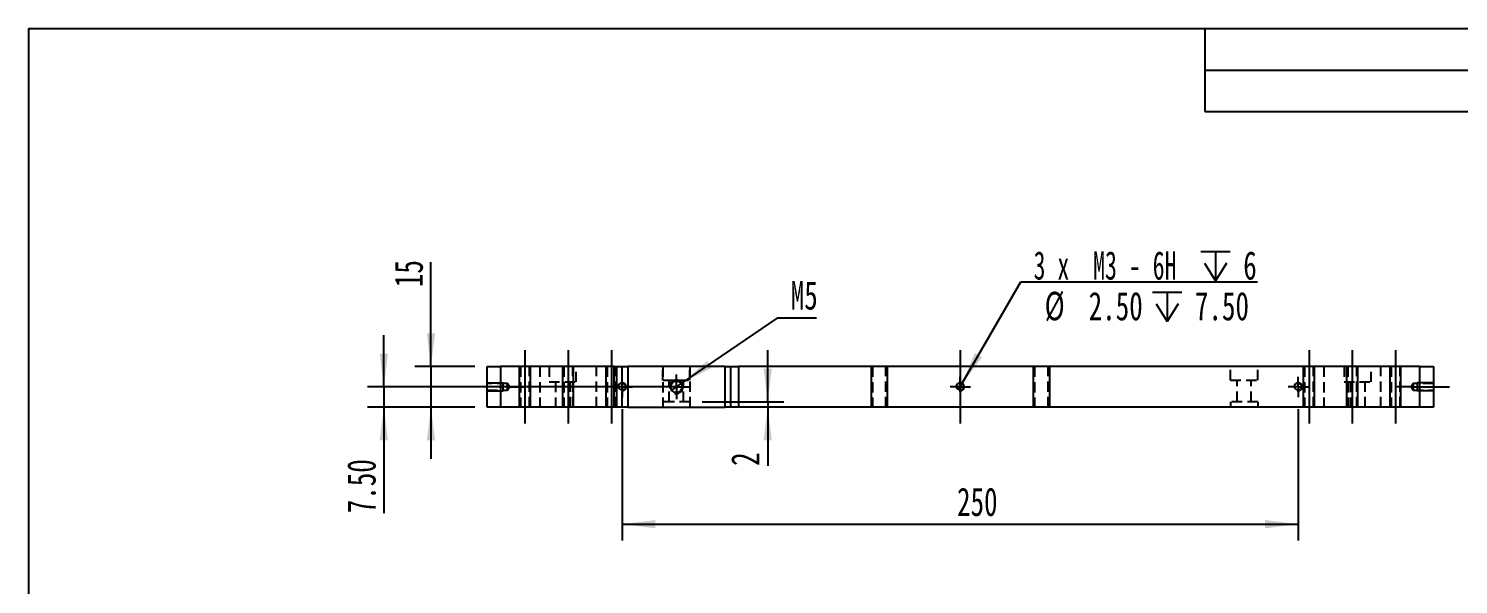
# Model space of a CAD drawing. Extents: x 2 to 292, y 3 to 207.
# Drawn here: x 2.2 to 178.5, y 138.1 to 206.6 of the extents above; entities that cross this region are included whole.
import ezdxf

# ---------------------------------------------------------------- set-up
doc = ezdxf.new("R2010")
doc.units = 0
for name, pattern in [('SLD-中心线', [34.29, 30.48, -1.27, 1.27, -1.27]), ('SLD-实线', [0]), ('SLD-虚线', [1.905, 1.27, -0.635])]:
    doc.linetypes.add(name, pattern=pattern)
doc.layers.get('0').update_dxf_attribs({"linetype": 'CONTINUOUS'})
for name, color, linetype in [('图层7', 7, 'SLD-实线'), ('图框', 7, 'SLD-实线'), ('粗实线', 7, 'SLD-实线')]:
    doc.layers.add(name, color=color, linetype=linetype)
doc.styles.add('SLDTEXTSTYLE12', font='TXT', dxfattribs={"width": 0.616667})
doc.styles.add('SLDTEXTSTYLE3', font='TXT', dxfattribs={"width": 0.7})
doc.dimstyles.new('SLDDIMSTYLE0', dxfattribs={"dimtxt": 3.5, "dimasz": 4.08, "dimexe": 0, "dimexo": 0.0625, "dimgap": 0.875, "dimtad": 2, "dimlfac": 3, "dimrnd": 1e-09, "dimzin": 12, "dimtxsty": 'SLDTEXTSTYLE3', "dimsah": 1, "dimcen": 0.09, "dimazin": 3, "dimtfac": 1, "dimtofl": 0, "dimtmove": 0, "dimatfit": 3, "dimtolj": 1, "dimtzin": 12})
doc.dimstyles.new('SLDDIMSTYLE3', dxfattribs={"dimtxt": 3.5, "dimasz": 4.08, "dimexe": 0, "dimexo": 0.0625, "dimgap": 0.875, "dimtad": 2, "dimlfac": 3, "dimrnd": 1e-09, "dimzin": 12, "dimtxsty": 'SLDTEXTSTYLE3', "dimsah": 1, "dimcen": 0.09, "dimazin": 3, "dimtfac": 1, "dimtmove": 0, "dimatfit": 3, "dimtolj": 1, "dimtzin": 12})
doc.dimstyles.new('SLDDIMSTYLE4', dxfattribs={"dimtxt": 3.5, "dimasz": 4.08, "dimexe": 0, "dimexo": 0.0625, "dimgap": 0.875, "dimtad": 0, "dimtih": 1, "dimtoh": 1, "dimlfac": 3, "dimrnd": 1e-09, "dimzin": 12, "dimtxsty": 'SLDTEXTSTYLE3', "dimblk1": 'NONE', "dimsah": 1, "dimcen": 0, "dimazin": 3, "dimtfac": 1, "dimtmove": 0, "dimatfit": 3, "dimtolj": 1, "dimtzin": 12})
doc.dimstyles.new('SLDDIMSTYLE7', dxfattribs={"dimtxt": 3.5, "dimasz": 4.08, "dimexe": 0, "dimexo": 0.0625, "dimgap": 0.875, "dimtad": 2, "dimlfac": 3, "dimrnd": 1e-09, "dimzin": 4, "dimtxsty": 'SLDTEXTSTYLE3', "dimsah": 1, "dimcen": 0.09, "dimazin": 3, "dimtfac": 1, "dimtmove": 0, "dimatfit": 3, "dimtolj": 1, "dimtzin": 12})
doc.dimstyles.new('SLDDIMSTYLE8', dxfattribs={"dimtxt": 3.5, "dimasz": 4.08, "dimexe": 0, "dimexo": 0.0625, "dimgap": 0.875, "dimtad": 0, "dimtih": 1, "dimtoh": 1, "dimdec": 6, "dimlfac": 3, "dimrnd": 1e-09, "dimzin": 12, "dimtxsty": 'SLDTEXTSTYLE3', "dimblk1": 'NONE', "dimsah": 1, "dimcen": 0, "dimazin": 3, "dimtfac": 1, "dimtmove": 0, "dimatfit": 3, "dimtolj": 1, "dimtzin": 12})

# ---------------------------------------------------------------- blocks, each defined once
blk = doc.blocks.new('_D_28')
at = {"layer": '图框', "color": 5}
for p, q in [((75.39, 159.7), (75.39, 143.54)), ((158.73, 159.7), (158.73, 143.54)), ((75.39, 145.54), (158.73, 145.54))]:
    blk.add_line(p, q, dxfattribs=at)
for points in [[(75.39, 145.54), (79.47, 145.03), (79.47, 146.05)], [(158.73, 145.54), (154.65, 146.05), (154.65, 145.03)]]:
    blk.add_solid(points, dxfattribs=at)
at = {"layer": '图框', "color": 5, "insert": (116.66, 150.05), "char_height": 3.5, "attachment_point": 1, "style": 'SLDTEXTSTYLE3'}
blk.add_mtext('250', dxfattribs=at)
blk = doc.blocks.new('_D_29')
at = {"layer": '图框', "color": 5}
for p, q in [((46, 162.45), (46, 168.8)), ((72.64, 162.45), (44, 162.45)), ((46, 162.45), (46, 159.95)), ((57.23, 159.95), (44, 159.95)), ((46, 159.95), (46, 146.88))]:
    blk.add_line(p, q, dxfattribs=at)
for points in [[(46, 162.45), (46.51, 166.53), (45.49, 166.53)], [(46, 159.95), (45.49, 155.87), (46.51, 155.87)]]:
    blk.add_solid(points, dxfattribs=at)
at = {"layer": '图框', "color": 5, "insert": (41.49, 146.88), "char_height": 3.5, "attachment_point": 1, "rotation": 90, "style": 'SLDTEXTSTYLE3'}
blk.add_mtext('7.50', dxfattribs=at)
blk = doc.blocks.new('SW_SYMBOL_HOLE_DEPTH')
at = {"layer": '图框', "color": 0}
for p, q in [((0, 875), (800, 875)), ((400, 875), (400, 75)), ((100, 555), (400, 75)), ((700, 555), (400, 75))]:
    blk.add_line(p, q, dxfattribs=at)
blk = doc.blocks.new('_D_30')
at = {"layer": '图框', "color": 5}
for p, q in [((117.27, 162.81), (124.51, 175.37)), ((124.51, 175.37), (153.7, 175.37)), ((116.85, 162.09), (117.27, 162.81))]:
    blk.add_line(p, q, dxfattribs=at)
blk.add_solid([(117.27, 162.81), (119.75, 166.09), (118.87, 166.6)], dxfattribs=at)
at = {"layer": '图框', "color": 5, "xscale": 0.004511737089201878, "yscale": 0.004511737089201878, "zscale": 0.004511737089201878}
for p in [(146.74, 175.17), (140.78, 170.16)]:
    blk.add_blockref('SW_SYMBOL_HOLE_DEPTH', p, dxfattribs=at)
at = {"layer": '图框', "color": 5, "char_height": 3.5, "attachment_point": 1}
for s, insert, style in [('3 x  M3 - 6H', (126.1, 179.16), 'SLDTEXTSTYLE12'), ('6', (151.95, 179.16), 'SLDTEXTSTYLE3'), ('%%c', (127.46, 174.16), 'SLDTEXTSTYLE3'), ('2.50', (132.89, 174.15), 'SLDTEXTSTYLE3'), ('7.50', (145.99, 174.15), 'SLDTEXTSTYLE3')]:
    blk.add_mtext(s, dxfattribs=dict(at, insert=insert, style=style))
blk = doc.blocks.new('_NONE')
blk = doc.blocks.new('_D_31')
at = {"layer": '图框', "color": 5}
for p, q in [((82.75, 162.92), (94.57, 170.96)), ((94.57, 170.96), (99.33, 170.96)), ((81.37, 161.98), (82.75, 162.92))]:
    blk.add_line(p, q, dxfattribs=at)
blk.add_solid([(82.75, 162.92), (86.41, 164.79), (85.84, 165.63)], dxfattribs=at)
at = {"layer": '图框', "color": 5, "insert": (96.16, 175.47), "char_height": 3.5, "attachment_point": 1, "style": 'SLDTEXTSTYLE3'}
blk.add_mtext('M5', dxfattribs=at)
blk = doc.blocks.new('_D_32')
at = {"layer": '图框'}
for p, q in [((51.81, 164.95), (51.81, 177.8)), ((57.23, 164.95), (49.81, 164.95)), ((51.81, 164.95), (51.81, 159.95)), ((57.23, 159.95), (49.81, 159.95)), ((51.81, 159.95), (51.81, 153.6))]:
    blk.add_line(p, q, dxfattribs=at)
for points in [[(51.81, 164.95), (52.32, 169.03), (51.3, 169.03)], [(51.81, 159.95), (51.3, 155.87), (52.32, 155.87)]]:
    blk.add_solid(points, dxfattribs=at)
at = {"layer": '图框', "insert": (47.3, 174.73), "char_height": 3.5, "attachment_point": 1, "rotation": 90, "style": 'SLDTEXTSTYLE3'}
blk.add_mtext('15', dxfattribs=at)
blk = doc.blocks.new('_D_33')
at = {"layer": '图框'}
for p, q in [((93.32, 160.62), (93.32, 166.97)), ((85.23, 160.62), (95.32, 160.62)), ((93.32, 160.62), (93.32, 159.95)), ((93.32, 159.95), (93.32, 152.72))]:
    blk.add_line(p, q, dxfattribs=at)
for points in [[(93.32, 160.62), (93.83, 164.7), (92.82, 164.7)], [(93.32, 159.95), (92.82, 155.87), (93.83, 155.87)]]:
    blk.add_solid(points, dxfattribs=at)
at = {"layer": '图框', "insert": (88.81, 152.72), "char_height": 3.5, "attachment_point": 1, "rotation": 90, "style": 'SLDTEXTSTYLE3'}
blk.add_mtext('2', dxfattribs=at)
blk = doc.blocks.new('SW_CENTERMARKSYMBOL_17')
at = {"layer": '图框', "color": 0}
for p, q in [((-0.83, 0), (-1.25, 0)), ((0, 0), (-0.83, 0)), ((0, 0.83), (0, 1.25)), ((0, 0), (0, 0.83)), ((0, 0), (0, -0.83)), ((0, 0), (0.83, 0)), ((0.83, 0), (1.25, 0)), ((0, -0.83), (0, -1.25))]:
    blk.add_line(p, q, dxfattribs=at)
blk = doc.blocks.new('SW_CENTERMARKSYMBOL_18')
at = {"layer": '图框', "color": 0}
for p, q in [((-0.83, 0), (-1.25, 0)), ((0, 0), (-0.83, 0)), ((0, 0.83), (0, 1.25)), ((0, 0), (0, 0.83)), ((0, 0), (0, -0.83)), ((0, 0), (0.83, 0)), ((0.83, 0), (1.25, 0)), ((0, -0.83), (0, -1.25))]:
    blk.add_line(p, q, dxfattribs=at)
blk = doc.blocks.new('SW_CENTERMARKSYMBOL_19')
at = {"layer": '图框', "color": 0}
for p, q in [((-0.83, 0), (-1.25, 0)), ((0, 0), (-0.83, 0)), ((0, 0.83), (0, 1.25)), ((0, 0), (0, 0.83)), ((0, 0), (0, -0.83)), ((0, 0), (0.83, 0)), ((0.83, 0), (1.25, 0)), ((0, -0.83), (0, -1.25))]:
    blk.add_line(p, q, dxfattribs=at)
blk = doc.blocks.new('SW_CENTERMARKSYMBOL_20')
at = {"layer": '图框', "color": 0}
for p, q in [((-0.83, 0), (-11.9, 0)), ((0, 0), (-0.83, 0)), ((0, 0.83), (0, 1.53)), ((0, 0), (0, 0.83)), ((0, 0), (0, -0.83)), ((0, 0), (0.83, 0)), ((0.83, 0), (1.53, 0)), ((0, -0.83), (0, -1.53))]:
    blk.add_line(p, q, dxfattribs=at)

msp = doc.modelspace()

# ---------------------------------------------------------------- linework, layer by layer
at = {"color": 7, "linetype": 'SLD-实线'}
for p, q in [((58.72814345, 159.95213175), (58.72814345, 164.95213164)), ((58.72814345, 164.95213164), (60.39480853, 164.95213164)), ((60.39480853, 164.95213164), (60.39480853, 159.95213175)), ((74.3948071, 164.95213164), (60.39480853, 164.95213164)), ((62.72814246, 159.95213169), (62.72814246, 164.95213169)), ((64.06147579, 159.95213169), (64.06147579, 164.95213169)), ((68.06147579, 159.95213169), (68.06147579, 164.95213169)), ((68.06147579, 159.95213169), (68.06147579, 164.95213169)), ((69.39480912, 159.95213169), (69.39480912, 164.95213169)), ((69.39480912, 159.95213169), (69.39480912, 164.95213169)), ((73.39480912, 159.95213169), (73.39480912, 164.95213169)), ((74.3948071, 159.95213175), (74.3948071, 164.95213164)), ((74.3948071, 164.95213164), (75.39480912, 164.95213164)), ((74.72814246, 159.95213169), (74.72814246, 164.95213169)), ((75.39480912, 159.95213175), (75.39480912, 164.95213164)), ((75.39480912, 164.95213164), (76.06147466, 164.95213164)), ((76.06147466, 164.95213164), (76.06147466, 159.95213175)), ((88.06147663, 164.95213164), (76.06147466, 164.95213164)), ((88.06147663, 159.95213175), (88.06147663, 164.95213164)), ((88.06147663, 164.95213164), (88.72814216, 164.95213164)), ((88.72814216, 164.95213164), (88.72814216, 159.95213175)), ((88.72814216, 164.95213164), (89.7281417, 164.95213164)), ((89.7281417, 164.95213164), (89.7281417, 159.95213175)), ((173.72814305, 164.95213164), (89.7281417, 164.95213164)), ((106.06169523, 164.95213169), (106.06169523, 159.95213169)), ((106.06169523, 164.95213169), (106.06169523, 159.95213169)), ((108.06169523, 164.95213169), (108.06169523, 159.95213169)), ((108.06169523, 164.95213169), (108.06169523, 159.95213169)), ((126.06169523, 164.95213169), (126.06169523, 159.95213169)), ((126.06169523, 164.95213169), (126.06169523, 159.95213169)), ((128.06169523, 164.95213169), (128.06169523, 159.95213169)), ((128.06169523, 164.95213169), (128.06169523, 159.95213169)), ((159.39480912, 159.95213169), (159.39480912, 164.95213169)), ((160.72814246, 159.95213169), (160.72814246, 164.95213169)), ((164.72814246, 159.95213169), (164.72814246, 164.95213169)), ((164.72814246, 159.95213169), (164.72814246, 164.95213169)), ((166.06147579, 159.95213169), (166.06147579, 164.95213169)), ((166.06147579, 159.95213169), (166.06147579, 164.95213169)), ((170.06147579, 159.95213169), (170.06147579, 164.95213169)), ((171.39480912, 159.95213169), (171.39480912, 164.95213169)), ((173.72814305, 159.95213175), (173.72814305, 164.95213164)), ((173.72814305, 164.95213164), (175.39480813, 164.95213164)), ((175.39480813, 164.95213164), (175.39480813, 159.95213175)), ((58.72814246, 162.95213169), (60.72814246, 162.95213169)), ((58.72814246, 162.95213169), (60.72814246, 162.95213169)), ((175.39480912, 162.95213169), (173.39480912, 162.95213169)), ((175.39480912, 162.95213169), (173.39480912, 162.95213169)), ((58.72814246, 161.95213169), (60.72814246, 161.95213169)), ((58.72814246, 161.95213169), (60.72814246, 161.95213169)), ((175.39480912, 161.95213169), (173.39480912, 161.95213169)), ((175.39480912, 161.95213169), (173.39480912, 161.95213169)), ((60.39480853, 159.95213175), (58.72814345, 159.95213175)), ((74.3948071, 159.95213175), (60.39480853, 159.95213175)), ((75.39480912, 159.95213175), (74.3948071, 159.95213175)), ((76.06147466, 159.95213175), (75.39480912, 159.95213175)), ((76.06147466, 159.95213175), (88.06147663, 159.95213175)), ((88.72814216, 159.95213175), (88.06147663, 159.95213175)), ((89.7281417, 159.95213175), (88.72814216, 159.95213175)), ((173.72814305, 159.95213175), (89.7281417, 159.95213175)), ((175.39480813, 159.95213175), (173.72814305, 159.95213175))]:
    msp.add_line(p, q, dxfattribs=at)
at = {"color": 7, "linetype": 'SLD-虚线'}
for p, q in [((62.84480778, 164.95213164), (62.84480778, 159.95213175)), ((63.9448115, 159.95213175), (63.9448115, 164.95213164)), ((65.22814421, 164.95213164), (65.22814421, 159.95213175)), ((66.39481075, 164.95213164), (66.39481075, 163.05213168)), ((68.17814199, 164.95213164), (68.17814199, 159.95213175)), ((69.27814074, 159.95213175), (69.27814074, 164.95213164)), ((69.72814091, 163.05213168), (69.72814091, 164.95213164)), ((72.22814349, 159.95213175), (72.22814349, 164.95213164)), ((73.5114762, 164.95213164), (73.5114762, 159.95213175)), ((74.61147495, 159.95213175), (74.61147495, 164.95213164)), ((80.37814237, 164.95213164), (80.37814237, 159.95213175)), ((80.39480932, 163.28546501), (80.39480932, 164.95213164)), ((83.72814196, 163.28546501), (83.72814196, 164.95213164)), ((83.74480891, 159.95213175), (83.74480891, 164.95213164)), ((106.22836141, 164.95213164), (106.22836141, 159.95213175)), ((107.89502835, 159.95213175), (107.89502835, 164.95213164)), ((126.2283622, 164.95213164), (126.2283622, 159.95213175)), ((127.89502852, 159.95213175), (127.89502852, 164.95213164)), ((150.39480962, 163.28546501), (150.39480962, 164.95213164)), ((153.72814226, 163.28546501), (153.72814226, 164.95213164)), ((159.51147663, 164.95213164), (159.51147663, 159.95213175)), ((160.61147539, 159.95213175), (160.61147539, 164.95213164)), ((161.89480809, 164.95213164), (161.89480809, 159.95213175)), ((164.39481067, 164.95213164), (164.39481067, 163.05213168)), ((164.84481084, 164.95213164), (164.84481084, 159.95213175)), ((165.94480959, 159.95213175), (165.94480959, 164.95213164)), ((167.72814083, 163.05213168), (167.72814083, 164.95213164)), ((168.89480738, 159.95213175), (168.89480738, 164.95213164)), ((170.17814008, 164.95213164), (170.17814008, 159.95213175)), ((171.2781438, 159.95213175), (171.2781438, 164.95213164)), ((61.22814107, 162.86879835), (58.72814345, 162.86879835)), ((60.72814246, 161.95213169), (60.72814246, 162.95213169)), ((60.72814246, 161.95213169), (60.72814246, 162.95213169)), ((61.22814107, 162.03546504), (61.22814107, 162.86879835)), ((61.47850044, 162.45213169), (61.22814107, 162.86879835)), ((61.22814107, 162.03546504), (61.47850044, 162.45213169)), ((66.39481075, 163.05213168), (69.72814091, 163.05213168)), ((67.14481103, 163.05213168), (67.14481103, 159.95213175)), ((68.97814063, 159.95213175), (68.97814063, 163.05213168)), ((80.39480932, 163.28546501), (83.72814196, 163.28546501)), ((81.19480796, 160.61879837), (81.19480796, 163.28546501)), ((82.92814332, 160.61879837), (82.92814332, 163.28546501)), ((150.39480962, 163.28546501), (153.72814226, 163.28546501)), ((151.19480826, 160.61879837), (151.19480826, 163.28546501)), ((152.92814362, 160.61879837), (152.92814362, 163.28546501)), ((164.39481067, 163.05213168), (167.72814083, 163.05213168)), ((165.14481095, 163.05213168), (165.14481095, 159.95213175)), ((166.97814055, 159.95213175), (166.97814055, 163.05213168)), ((172.89481052, 162.86879835), (172.64445114, 162.45213169)), ((172.64445114, 162.45213169), (172.89481052, 162.03546504)), ((172.89481052, 162.86879835), (172.89481052, 162.45213169)), ((175.39480813, 162.86879835), (172.89481052, 162.86879835)), ((172.89481052, 162.45213169), (172.89481052, 162.03546504)), ((173.39480912, 162.95213169), (173.39480912, 161.95213169)), ((173.39480912, 162.95213169), (173.39480912, 161.95213169)), ((58.72814345, 162.03546504), (61.22814107, 162.03546504)), ((83.72814196, 160.61879837), (80.39480932, 160.61879837)), ((80.39480932, 160.61879837), (80.39480932, 159.95213175)), ((83.72814196, 160.61879837), (83.72814196, 159.95213175)), ((153.72814226, 160.61879837), (150.39480962, 160.61879837)), ((150.39480962, 160.61879837), (150.39480962, 159.95213175)), ((153.72814226, 160.61879837), (153.72814226, 159.95213175)), ((172.89481052, 162.03546504), (175.39480813, 162.03546504))]:
    msp.add_line(p, q, dxfattribs=at)
for centre in [(75.39480912, 162.45213169), (117.06147579, 162.45213169), (158.72814246, 162.45213169)]:
    msp.add_circle(centre, 0.41666667, dxfattribs=at)
at = {"color": 7, "linetype": 'SLD-实线'}
msp.add_circle((82.06147579, 162.45213169), 0.7, dxfattribs=at)
for centre, radius in [((75.39480912, 162.45213169), 0.5), ((82.06147579, 162.45213169), 0.83333333), ((117.06147579, 162.45213169), 0.5), ((158.72814246, 162.45213169), 0.5)]:
    msp.add_arc(centre, radius, 255, 195, dxfattribs=at)
at = {"layer": '图层7', "color": 5}
for p, q in [((147.20335433, 206.5709215), (147.20335433, 196.35433538)), ((147.20335433, 201.44208283), (292.20335529, 201.44208283)), ((147.20335433, 196.35433538), (292.20335529, 196.35433538))]:
    msp.add_line(p, q, dxfattribs=at)
at = {"layer": '图框', "color": 5, "linetype": 'SLD-中心线', "ltscale": 3.333333}
for p, q in [((63.39480912, 166.95213169), (63.39480912, 157.95213169)), ((68.72814246, 166.95213169), (68.72814246, 157.95213169)), ((74.06147579, 166.95213169), (74.06147579, 157.95213169)), ((117.06147579, 166.95213169), (117.06147579, 157.95213169)), ((160.06147579, 166.95213169), (160.06147579, 157.95213169)), ((165.39480912, 166.95213169), (165.39480912, 157.95213169)), ((170.72814246, 166.95213169), (170.72814246, 157.95213169)), ((61.22814246, 162.45213169), (56.72814246, 162.45213169)), ((61.22814246, 162.45213169), (63.47850105, 162.45213169)), ((172.89480912, 162.45213169), (170.64445053, 162.45213169)), ((172.89480912, 162.45213169), (177.39480912, 162.45213169))]:
    msp.add_line(p, q, dxfattribs=at)
at = {"layer": '粗实线', "color": 5}
for q in [(2.20335337, 3.09596976), (292.20335529, 206.5709215)]:
    msp.add_line((2.20335337, 206.5709215), q, dxfattribs=at)

# ---------------------------------------------------------------- block references
at = {"layer": '图框', "color": 5}
for name, p in [('SW_CENTERMARKSYMBOL_20', (82.06147579, 162.45213169)), ('SW_CENTERMARKSYMBOL_19', (75.39480912, 162.45213169)), ('SW_CENTERMARKSYMBOL_18', (117.06147579, 162.45213169)), ('SW_CENTERMARKSYMBOL_17', (158.72814246, 162.45213169))]:
    msp.add_blockref(name, p, dxfattribs=at)

# ---------------------------------------------------------------- dimensions: what is measured, and where the dimension line sits
at = {"layer": '图框'}
for base, p1, picture, middle in [((51.81108205, 159.95213169), (58.72814246, 164.95213169), '_D_32', (51.81108205, 176.26600119)), ((93.32385854, 159.95213169), (83.72814246, 160.61879836), '_D_33', (93.32385854, 153.48504374))]:
    dim = msp.add_linear_dim(base=base, p1=p1, p2=(58.72814246, 159.95213169), angle=90, dimstyle='SLDDIMSTYLE3', dxfattribs=at)
    dim.commit()
    dim.dimension.update_dxf_attribs({"geometry": picture, "text_midpoint": middle, "dimtype": 160})
at = {"layer": '图框', "color": 5}
dim = msp.add_diameter_dim_2p(p1=(116.85340877, 162.09113415), p2=(117.26954281, 162.81312924), text='3 x  M3 - 6H {\\fGDT;x} 6\\P%%c 2.50 {\\fGDT;x} 7.50\\P', dimstyle='SLDDIMSTYLE8', override={"dimpost": '<>'}, dxfattribs=at)
dim.commit()
dim.dimension.update_dxf_attribs({"geometry": '_D_30', "text_midpoint": (139.89907778, 174.65123475), "dimtype": 163})
dim = msp.add_diameter_dim_2p(p1=(81.37233778, 161.98358795), p2=(82.75061381, 162.92067544), dimstyle='SLDDIMSTYLE4', dxfattribs=at)
dim.commit()
dim.dimension.update_dxf_attribs({"geometry": '_D_31', "text_midpoint": (97.74147685, 173.12177399), "dimtype": 163})
dim = msp.add_linear_dim(base=(46.00158656, 159.95213169), p1=(74.14480912, 162.45213169), p2=(58.72814246, 159.95213169), angle=90, dimstyle='SLDDIMSTYLE7', dxfattribs=at)
dim.commit()
dim.dimension.update_dxf_attribs({"geometry": '_D_29', "text_midpoint": (46.00158656, 149.95213169), "dimtype": 160})
dim = msp.add_linear_dim(base=(158.72814246, 145.5376527), p1=(75.39480912, 161.20213169), p2=(158.72814246, 161.20213169), dimstyle='SLDDIMSTYLE0', dxfattribs=at)
dim.commit()
dim.dimension.update_dxf_attribs({"geometry": '_D_28', "text_midpoint": (118.96751119, 145.5376527), "dimtype": 160})

doc.saveas('drawing.dxf')
